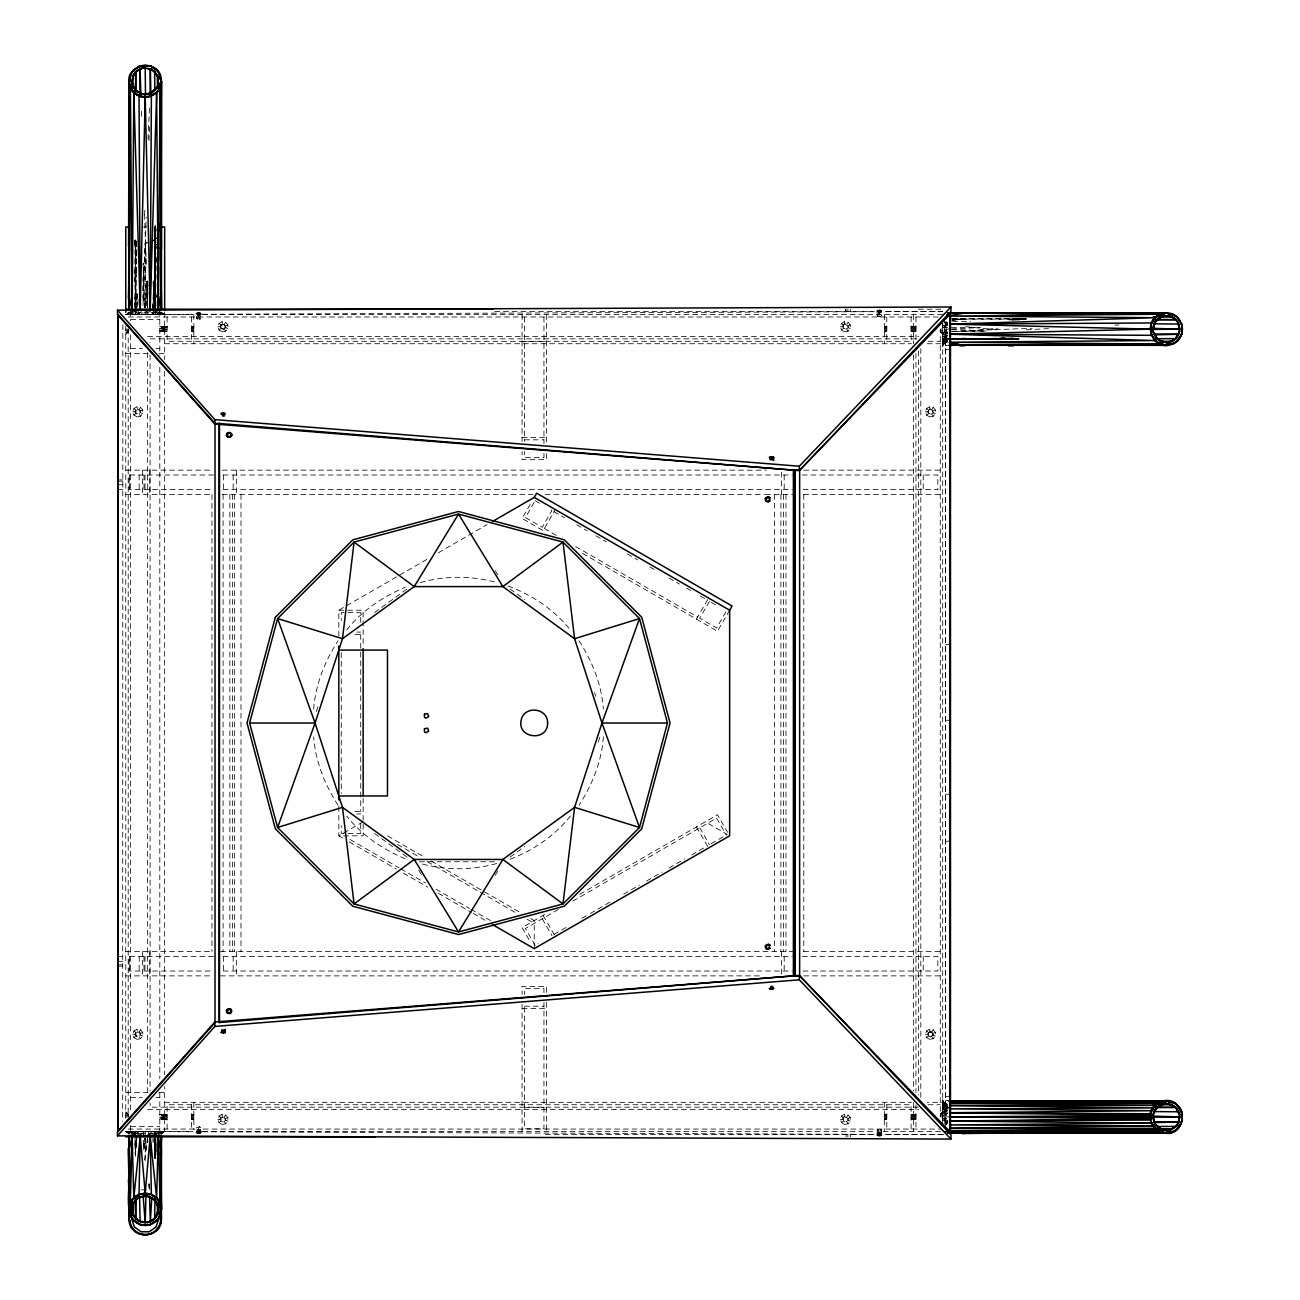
<?xml version="1.0" encoding="UTF-8"?>
<svg xmlns="http://www.w3.org/2000/svg" width="1300" height="1300" viewBox="0 0 1300 1300"><rect width="100%" height="100%" fill="white"/><g stroke="black" fill="none" stroke-linecap="round" stroke-linejoin="round"><path stroke-width="0.75" stroke-dasharray="5 3.75" d="M135.135 241.182L134.94 307.678L134.875 303.631M942.776 1100.222L944.434 1103.082L944.434 1126.141L947.57 1122.875L944.434 1120.243L947.57 1113.141L944.434 1107.665L942.695 1099.28L942.744 1120.763L947.57 1116.895L942.776 1112.881M156 256.88L155.513 307.661L156 253.289M143 299.585L143.39 263.169M946.66 1124.435L947.57 1121.136L944.434 1116.895L947.57 1113.141L944.434 1110.428L947.57 1106.609L942.776 1101.181L942.776 1120.925M147.566 307.678L147.891 283.433M147.875 281.352L147.566 307.661L146.673 281.352M155.22 1158.17L155.464 1138.329L154.31 1150.289M134.891 282.311L135.59 239.98L136.468 252.07M155.643 1157.699L155.935 1139.547M155.968 1137.533L156.065 1131.487M942.776 333.158L942.695 346.759L942.776 325.114L947.57 329.144L942.776 333.158L942.695 321.441L942.695 1125.15M135.249 240.646L135.623 314.551L161.899 314.486L159.039 312.812L131.398 312.812L128.537 314.486L162.679 314.551L149.24 314.486L145.21 309.692L141.196 314.486L127.741 314.551L135.671 314.551L136.516 270.79M154.359 248.901L154.798 227.029L155.139 294.109L153.026 314.551L153.709 280.735M134.972 307.678L136.5 241.264M927.144 343.736L942.695 343.736L947.57 332.914L944.434 332.475L947.57 335.124L942.776 340.291L942.776 344.858L947.57 339.43L944.434 335.611L947.57 332.914L944.434 325.812L947.57 323.164L945.214 319.053M147.388 1142.375L147.469 1138.345M152.799 307.678L153.692 281.466M154.391 261.3L155.561 227.029L156 230.717M154.294 307.71L156.032 256.246M135.541 1156.139L136.143 1138.329M143.032 305.662L146.234 217.116M148.996 140.644L149.5 126.555M146.981 314.551L147.891 290.68M136.289 307.694L136.874 293.751M153.969 1142.326L154.131 1138.345M138.125 299.618L137.784 307.678L137.15 293.556M877.077 1134.299L877.289 1129.733L881.498 1129.749L880.945 1131.049M144.593 214.338L144.787 210.275M148.037 139.263L149.532 106.811M146.559 281.466L145.308 307.678L145.21 243.165L150.248 242.076M137.41 294.661L135.623 314.551L135.964 240.646M155.35 310.668L154.798 227.029L155.139 245.489L157.771 245.489M135.298 1155.814L137.394 1131.487M155.09 1158.722L154.798 1131.487L127.741 1131.487L141.196 1131.569L145.21 1136.346L149.24 1131.569L162.679 1131.487L154.765 1131.487L154.798 1157.65M143.032 280.849L144.056 263.006M144.641 253.078L145.21 243.165L150.589 242.255M154.424 1154.221L155.382 1138.345L155.285 1158.462L155.48 1138.361L154.294 1150.484M881.237 1134.006L881.498 1129.749L879.791 1133.649L880.214 1129.294M149.565 1183.894L149.159 1189.841L148.72 1183.894M154.407 246.025L154.846 239.98L157.609 237.38M144.332 1148.241L145.064 1138.329L144.121 1148.306M313.69 709.183C315.364 684.726 324.838 661.326 338 640.851M603.379 736.856C601.721 761.312 592.247 784.712 579.069 805.204M145.389 307.694L147.761 281.791M878.15 1133.763L878.556 1129.294M135.931 239.947L135.623 314.551L135.184 296.936M153.449 310.863L155.139 296.091L154.798 227.029L155.366 244.091M136.971 1135.176L135.346 1154.839M142.903 290.68L146.136 262.827M144.657 1159.795L147.306 1138.312M947.57 1113.141L944.434 1113.564L947.57 1110.931L944.434 1107.665L947.001 1104.675L942.695 1102.319L944.125 1105.163L947.57 1106.332L947.001 1104.675L944.417 1104.61L942.695 1102.319L944.434 1110.395L942.776 1109.046L942.695 1102.319L945.766 1106.056L947.57 1110.931L942.776 1109.095L942.695 1102.319L927.144 1102.319M135.298 247.471L135.298 294.109M155.139 294.109L155.415 292.516M135.298 1151.93L135.005 1153.523M155.139 1149.947L154.798 1131.487L155.252 1158.658M143.309 1148.225L144.901 1138.329M942.776 340.291L943.345 341.721L945.035 340.681L946.481 341.933L943.443 342.794L947.57 335.124L942.776 336.96L942.695 343.736L947.001 341.364L947.57 339.706L944.434 340.6L942.776 342.973L947.57 335.124L945.766 339.999L942.695 343.736L944.434 335.66L942.776 336.993L942.695 343.736L944.417 341.445L947.001 341.364L947.57 339.706L945.133 340.259L943.459 342.908L944.434 340.6L947.57 339.43L944.434 338.374L944.986 341.981L944.125 340.892L942.695 343.736L947.001 341.364L945.766 339.999L943.459 342.956L947.001 341.364L945.133 340.259M137.02 416.894L133.965 415.123L132.763 411.808L133.965 408.493L137.02 406.721L140.498 407.339L142.773 410.036L142.773 413.579L140.498 416.276L137.02 416.894L137.394 414.814L134.875 411.808L137.394 408.801L140.79 410.767L139.441 414.456L137.394 414.814M222.121 331.793L225.599 331.191L227.874 328.477L227.874 324.951L225.599 322.238L222.121 321.62L219.066 323.391L217.847 326.706L219.066 330.037L222.121 331.793L222.495 329.713L225.891 327.762L224.543 324.074L220.675 324.756L220.675 328.673L222.495 329.713M137.02 1039.318L133.965 1037.562L132.763 1034.231L133.965 1030.916L137.02 1029.145L140.498 1029.763L142.773 1032.476L142.773 1036.003L140.498 1038.716L137.02 1039.318L137.394 1037.237L134.875 1034.231L137.394 1031.225L140.79 1033.191L139.441 1036.88L137.394 1037.237M222.121 1124.419L225.599 1123.801L227.874 1121.104L227.874 1117.561L225.599 1114.864L222.121 1114.246L219.066 1116.017L217.847 1119.332L219.066 1122.648L222.121 1124.419L222.495 1122.339L225.891 1120.372L224.543 1116.7L220.675 1117.366L219.96 1119.332L222.495 1122.339M844.545 331.793L848.023 331.191L850.298 328.477L850.298 324.951L848.023 322.238L844.545 321.62L841.49 323.391L840.288 326.706L841.49 330.037L844.545 331.793L844.919 329.713L848.315 327.762L848.315 325.666L844.919 323.7L843.115 324.756L842.4 326.706L844.919 329.713M929.646 416.894L926.591 415.123L925.373 411.808L926.591 408.493L929.646 406.721L933.124 407.339L935.399 410.036L935.399 413.579L933.124 416.276L929.646 416.894L930.02 414.814L933.416 412.848L932.068 409.175L930.02 408.801L927.485 411.808L930.02 414.814M844.545 1124.419L848.023 1123.801L850.298 1121.104L850.298 1117.561L848.023 1114.864L844.545 1114.246L841.49 1116.017L840.288 1119.332L841.49 1122.648L844.545 1124.419L844.919 1122.339L848.315 1120.372L848.315 1118.293L844.919 1116.326L843.115 1117.366L842.4 1119.332L844.919 1122.339M929.646 1039.318L926.591 1037.562L925.373 1034.231L926.591 1030.916L929.646 1029.145L933.124 1029.763L935.399 1032.476L935.399 1036.003L933.124 1038.716L929.646 1039.318L930.02 1037.237L933.416 1035.288L932.068 1031.599L930.02 1031.225L927.485 1034.231L930.02 1037.237M200.46 314.632L199.452 319.361L196.511 318.906L198.624 317.363L200.72 318.89L199.452 319.361L199.16 316.452M197.096 316.225L196.511 318.906L196.316 314.34M159.039 314.486L156.683 312.812L157.381 309.692L159.039 312.812M131.381 1131.569L133.754 1133.226L133.055 1136.346L131.398 1133.226L128.537 1131.569M135.054 297.489L135.493 310.814M134.062 314.486L135.98 312.812L133.055 309.692L132.194 312.812L129.496 314.486M198.607 316.452L197.795 319.361L197.519 316.371M878.556 316.761L879.791 312.39L880.214 316.745L877.289 316.306L877.825 315.006M316.371 711.587L318.224 705.867M598.227 742.072L600.08 736.369M947.57 1106.332L945.133 1105.796L943.345 1104.318L945.035 1105.374L947.001 1104.675L943.459 1103.082L947.57 1104.106L944.434 1103.082L947.57 1106.609L944.434 1107.665L942.776 1105.764L943.459 1103.082L947.001 1104.675L945.133 1105.796L942.776 1103.066L947.57 1110.931L944.954 1103.993L944.125 1105.163L942.695 1102.319M196.219 1127.831L199.452 1126.694L201.013 1127.847M877.289 1129.733L877.825 1131.049M153.059 281.791L154.213 309.692L158.73 312.812L160.761 312.13L164.661 314.551L160.972 314.486L158.73 312.812L160.16 309.692M130.26 1136.346L131.706 1133.226L129.447 1131.569L125.759 1131.487L129.659 1133.925L131.706 1133.226L136.207 1136.346L137.719 1133.226L136.468 1131.569L127.53 1132.316L125.759 1131.487L193.082 1131.487M197.389 1131.163L199.452 1126.694M158.73 312.812L164.661 314.551L162.89 313.723L153.969 314.486L152.718 312.812L154.213 309.692M136.207 309.692L131.706 312.812L128.879 312.146L128.018 313.901L125.759 314.551L193.082 314.551M131.398 312.812L133.055 309.692M161.899 1131.569L159.039 1133.226L157.381 1136.346L154.456 1133.226L156.357 1131.569M135.98 312.812L137.702 309.692L141.879 312.812M148.541 1133.226L152.734 1136.346L154.456 1133.226M139.441 409.175L140.498 407.339M224.543 324.074L225.599 322.238M139.441 1031.599L140.498 1029.763M530.173 504.416L522.08 518.456L543.124 530.611L555.295 509.551M534.154 502.401L525.395 517.562L542.246 527.28L551.964 510.445L548.6 508.495M224.543 1116.7L225.599 1114.864M846.966 324.074L848.023 322.238M696.426 619.109L708.581 598.049M709.475 601.38L699.741 618.215L716.592 627.949L726.31 611.097M729.641 610.204L717.47 631.264L579.719 551.72M932.068 409.175L933.124 407.339M846.966 1116.7L848.023 1114.864M932.068 1031.599L933.124 1029.763M942.776 345.832L947.57 339.43M495.235 875.306L499.427 868.53M945.474 1124.467L947.57 1121.136L944.434 1120.243M946.66 321.604L947.57 324.919L944.434 329.144L947.57 332.914M127.53 313.723L129.317 312.26L125.759 314.551L129.659 312.13L125.759 314.551L136.468 314.486L143.341 310.473M147.095 1135.566L153.969 1131.569L164.661 1131.487L164.661 1086.491M346.661 629.996C361.806 610.724 382.817 596.733 405.243 587.226M160.16 1136.346L158.73 1133.226C167.83 1127.701 158.08 1138.296 162.419 1132.138L164.661 1131.487L160.761 1133.925L158.73 1133.226L154.213 1136.346L152.718 1133.226M570.424 816.043C554.352 836.144 532.171 851.273 508.04 859.983M137.41 314.486L143.601 310.473M146.835 1135.566L153.026 1131.569M128.83 312.13L127.741 313.901L129.317 312.26M153.839 240.662L156.227 237.981M946.481 341.933L944.288 341.12L943.182 342.339L947.001 341.364M157.381 309.692L154.456 312.812L156.357 314.486M134.062 1131.569L135.98 1133.226L133.055 1136.346L132.194 1133.226L129.496 1131.569M161.102 1133.779L164.661 1131.487L160.761 1133.925L162.419 1132.138L161.606 1133.909L162.419 1132.138L160.972 1131.569L158.73 1133.226M153.286 241.004L156.049 238.387M943.312 342.469L944.417 341.445M151.921 241.719L156.049 238.144M125.759 334.23L128.732 331.695M940.274 1113.905L942.695 1111.825M219.066 330.037L220.675 328.673M133.965 415.123L135.59 413.774M841.49 330.037L843.115 328.673M133.965 1037.562L135.59 1036.197M926.591 415.123L928.2 413.774M219.066 1122.648L220.675 1121.299M926.591 1037.562L928.2 1036.197M841.49 1122.648L843.115 1121.299M125.759 333.613L128.732 331.386M940.274 1114.263L942.695 1112.426M141.879 1133.226L137.702 1136.346L133.754 1133.226M131.706 312.812L129.447 314.486L128.018 313.901L131.706 312.812L130.26 309.692M374.562 612.544L406.981 588.997M510.104 857.057L524.696 846.462M944.434 1123.379L947.57 1121.136M131.381 314.486L133.754 312.812M159.039 1131.569L156.683 1133.226L157.381 1136.346L158.243 1133.226L160.924 1131.569M154.018 240.191L156.634 238.436M338.829 636.122L338.829 610.204L427.814 558.837M438.279 552.793L487.126 524.582M363.139 821.795L338.829 835.835L338.829 803.936M544.7 914.534L522.08 927.599L530.173 941.639M579.621 894.367L717.47 814.775L727.61 832.325M558.285 909.496L525.395 928.492L535.129 945.327L538.492 943.394M572.796 901.127L716.592 818.106L726.31 834.941M554.076 934.391L566.264 927.355M581.945 918.304L588.916 914.274M590.363 913.429L611.553 901.209M623.707 894.189L639.486 885.072M646.506 881.026L662.074 872.04M669.045 868.01L684.71 858.959M691.681 854.945L704.389 847.6M711.149 843.7L727.204 834.438L705.315 821.795M125.759 332.459L128.732 330.801M940.274 1114.945L942.695 1113.58M225.891 325.666L227.874 324.951M140.79 410.767L142.773 410.036M848.315 325.666L850.298 324.951M933.416 410.767L935.399 410.036M140.79 1033.191L142.773 1032.476M225.891 1118.293L227.874 1117.561M933.416 1033.191L935.399 1032.476M848.315 1118.293L850.298 1117.561M880.214 316.745L881.79 315.591L880.945 314.99M420.387 582.546C445.104 575.559 471.981 575.559 496.681 582.546M496.681 863.492C471.981 870.48 445.104 870.48 420.387 863.492M125.759 330.915L128.732 330.021M940.274 1115.855L946.676 1115.124M944.434 325.812L947.57 324.919L946.351 321.474M167.099 1116.017L159.803 1117.35L167.099 1118.569M167.099 329.144L159.803 330.444L167.099 331.386M161.102 312.26L164.661 314.551M129.317 1133.779L125.759 1131.487L128.018 1132.138C132.356 1138.296 122.59 1127.701 131.706 1133.226M167.099 327.486L159.803 328.689L167.099 330.021M964.535 318.988L952.429 320.304M1013.171 318.988L1024.611 318.939L952.429 319.101L962.146 319.28M1018.566 338.894L942.695 338.731L1018.29 338.731M1008.199 339.349L1019.151 338.926M167.099 1117.789L159.803 1118.878L167.099 1119.446M167.099 1114.669L159.803 1115.611L167.099 1116.895M167.099 331.695L159.803 331.581L167.099 330.801M167.099 326.592L159.803 327.161L167.099 328.25M951.925 320.271L961.155 319.231L951.925 319.085M946.676 1109.095L942.695 1109.095L948.236 1108.461M942.695 1109.095L946.595 1108.672M961.675 331.598L997.961 328.201M164.661 1116.895L159.803 1117.35L164.661 1117.789M164.661 328.25L159.803 328.689L164.661 329.144M164.661 330.021L159.803 330.444L164.661 330.801M946.481 1104.106L944.288 1104.919L943.182 1103.7L947.001 1104.675L943.182 1103.7L944.434 1107.665M951.6 339.121L967.72 337.886M167.099 1115.237L159.803 1115.611L164.661 1116.017M1012.083 320.141L1026.204 319.101L1006.038 320.076M944.434 342.16L947.57 341.933L944.434 342.973L944.434 319.914M167.099 1119.138L159.803 1119.495L164.661 1119.446M164.661 1118.569L159.803 1118.878L164.661 1119.138M1026.301 329.826L1048.515 328.608M167.099 326.901L159.803 327.161L164.661 327.486M951.6 328.949L979.826 327.6M159.803 331.581L164.661 331.386M951.6 331.321L1032.233 328.266M1114.88 325.13L1118.91 324.984M1018.989 339.137L1011.774 339.056M946.449 1107.178L942.695 1107.324L946.676 1107.324M1013.171 339.3L1018.859 339.105M946.498 1107.194L942.695 1107.324L948.236 1107.21M1004.234 338.016L951.616 339.316L967.801 339.625M1012.602 339.186L1018.485 339.024M1006.021 338.016L951.6 339.332L969.751 339.641M164.661 1115.237L159.803 1114.474L167.099 1114.36M1012.472 337.984L951.616 339.332L1018.127 339.479L979.826 339.625M153.969 314.486L136.468 314.486M136.468 1131.569L153.969 1131.569M1008.199 318.939L1026.334 319.004L1012.602 319.101M1024.693 319.02L1011.774 319.231L1019.151 320.06M986.066 331.029L951.616 331.419L985.936 331.094M125.596 314.551L192.53 314.291M202.67 314.259L873.892 311.691M942.841 311.431L884.033 311.659L942.695 311.642M1018.209 339.202L951.6 339.414L1018.014 339.154M143.439 227.029L146.884 227.029M157.869 244.644L155.252 244.644L154.798 227.029M155.09 246.48L157.739 246.48M157.771 247.471L155.139 247.471L155.415 249.064M155.252 248.3L157.869 248.3M155.09 295.1L157.739 295.1M155.139 296.091L155.415 314.551L155.139 296.091L157.771 296.091M157.869 296.936L155.252 296.936L155.415 314.551L155.366 297.489M918.369 309.205L942.695 309.205M494.699 311.642L874.413 311.642M202.605 314.551L942.695 314.551M128.196 316.989L940.274 316.989M952.071 318.939L960.326 319.101M963.983 319.101L1008.946 319.101M130.634 319.41L159.803 319.41M952.64 321.327L970.548 321.327M191.409 326.592L193.846 326.592M217.847 326.706L219.96 326.706M840.288 326.706L842.4 326.706M884.341 326.592L886.779 326.592M911.089 326.592L915.947 326.592M191.409 326.901L193.846 326.901M884.341 326.901L886.779 326.901M911.089 326.901L915.947 326.901M191.409 327.486L193.846 327.486M884.341 327.486L886.779 327.486M911.089 327.486L915.947 327.486M942.695 327.373L980.492 327.373M191.409 328.25L193.846 328.25M884.341 328.25L886.779 328.25M911.089 328.25L915.947 328.25M125.759 329.144L128.732 329.144M191.409 329.144L193.846 329.144M884.341 329.144L886.779 329.144M911.089 329.144L915.947 329.144M950.479 329.144L940.274 329.144L940.274 1116.895L950.479 1116.895M191.409 330.021L193.846 330.021M884.341 330.021L886.779 330.021M911.089 330.021L915.947 330.021M191.409 330.801L193.846 330.801M884.341 330.801L886.779 330.801M911.089 330.801L915.947 330.801M191.409 331.386L193.846 331.386M884.341 331.386L886.779 331.386M911.089 331.386L915.947 331.386M191.409 331.695L193.846 331.695M884.341 331.695L886.779 331.695M911.089 331.695L915.947 331.695M942.695 334.002L945.62 334.002M942.695 334.246L946.676 334.246M147.648 336.44L918.791 336.44M945.62 338.26L950.479 338.26M916.37 338.861L150.085 338.861L150.085 342.924M950.284 338.975L942.695 338.731L1008.394 339.3M928.119 341.299L940.274 341.299M522.08 341.364L546.39 341.364M164.661 343.736L911.495 343.736M945.62 345.572L950.479 345.572M130.634 348.595L142.301 348.595M155.919 348.595L159.803 348.595M945.62 349.619L950.479 349.619M125.759 353.454L148.135 353.454M158.827 353.454L164.661 353.454M132.763 411.808L134.875 411.808M925.373 411.808L927.485 411.808M522.08 437.613L546.39 437.613M524.501 439.823L543.952 439.823M125.759 470.161L212.404 470.161M222.251 470.161L766.35 470.161M803.692 470.161L942.695 470.161M213.525 475.02L129.106 475.02L129.106 489.613L213.525 489.613M223.145 475.02L792.253 475.02M802.23 475.02L937.836 475.02L937.836 489.613L802.23 489.613M117.991 479.895L122.85 479.895M117.991 481.195L122.85 481.195M117.991 484.754L122.85 484.754M117.991 489.613L122.85 489.613M223.145 489.613L792.253 489.613M125.759 494.471L212.322 494.471M222.17 494.471L532.984 494.471M545.155 494.471L764.319 494.471M765.342 494.471L795.47 494.471M803.628 494.471L942.695 494.471M338.829 610.204L363.139 610.204L363.139 646.587M356.817 632.092L360.717 632.092M354.884 634.514L363.139 634.514M945.62 644.605L950.479 644.605M945.62 720.265L950.479 720.265M945.62 794.186L950.479 794.186M354.884 811.525L363.139 811.525M356.817 813.962L360.717 813.962M945.62 841.181L950.479 841.181M419.461 861.77L497.608 861.77M125.759 951.568L212.322 951.568M220.464 951.568L795.47 951.568M803.628 951.568L942.695 951.568M117.991 956.426L122.85 956.426M213.525 956.426L129.106 956.426L129.106 971.019L213.525 971.019M223.145 956.426L792.253 956.426M802.23 956.426L937.836 956.426L937.836 971.019L802.23 971.019M117.991 961.301L122.85 961.301M117.991 964.86L122.85 964.86M117.991 966.16L122.85 966.16M223.145 971.019L792.253 971.019M125.759 975.877L212.404 975.877M220.464 975.877L762.288 975.877M803.692 975.877L942.695 975.877M524.501 1006.216L543.952 1006.216M522.08 1008.426L546.39 1008.426M132.763 1034.231L134.875 1034.231M925.373 1034.231L927.485 1034.231M125.759 1092.585L148.135 1092.585M158.827 1092.585L164.661 1092.585M945.62 1096.42L950.479 1096.42M130.634 1097.46L142.301 1097.46M155.919 1097.46L159.803 1097.46M945.62 1100.483L950.479 1100.483M164.661 1102.319L911.495 1102.319M928.119 1104.74L940.274 1104.74M946.498 1106.706L942.695 1106.706L946.449 1106.706M918.385 1107.178L150.085 1107.178L150.085 1103.131M524.501 1107.356L543.952 1107.356M945.62 1107.795L950.479 1107.795M147.648 1109.615L918.791 1109.615M942.695 1111.809L946.676 1111.809M942.695 1112.036L945.62 1112.036M191.409 1114.36L193.846 1114.36M884.341 1114.36L886.779 1114.36M911.089 1114.36L915.947 1114.36M191.409 1114.669L193.846 1114.669M884.341 1114.669L886.779 1114.669M911.089 1114.669L915.947 1114.669M191.409 1115.237L193.846 1115.237M884.341 1115.237L886.779 1115.237M911.089 1115.237L915.947 1115.237M191.409 1116.017L193.846 1116.017M884.341 1116.017L886.779 1116.017M911.089 1116.017L915.947 1116.017M125.759 1116.895L128.732 1116.895M191.409 1116.895L193.846 1116.895M884.341 1116.895L886.779 1116.895M911.089 1116.895L915.947 1116.895M191.409 1117.789L193.846 1117.789M884.341 1117.789L886.779 1117.789M911.089 1117.789L915.947 1117.789M191.409 1118.569L193.846 1118.569M884.341 1118.569L886.779 1118.569M911.089 1118.569L915.947 1118.569M942.695 1118.682L946.676 1118.682M191.409 1119.138L193.846 1119.138M884.341 1119.138L886.779 1119.138M911.089 1119.138L915.947 1119.138M191.409 1119.446L193.846 1119.446M217.847 1119.332L219.96 1119.332M840.288 1119.332L842.4 1119.332M884.341 1119.446L886.779 1119.446M911.089 1119.446L915.947 1119.446M130.634 1126.629L159.803 1126.629M128.196 1129.066L195.471 1129.066M203.32 1129.066L940.274 1129.066M202.605 1131.487L876.216 1131.487M883.09 1131.487L942.695 1131.487M131.398 1133.226L159.039 1133.226M545.383 1134.413L874.413 1134.413M942.695 1134.413L883.919 1134.413L944.873 1134.624M155.09 1150.939L157.739 1150.939M141.261 1189.841L150.312 1189.841M951.6 318.581L1026.204 318.793L1018.046 318.516M952.185 318.971L959.758 318.988M125.596 1131.487L192.53 1131.747M202.67 1131.78L873.892 1134.347M164.661 326.592L159.803 326.56L164.661 326.901M942.695 1106.706L948.236 1106.788M961.155 339.056L942.695 338.731L950.528 338.926M952.494 338.975L960.326 339.186M952.185 339.04L959.758 339.3M159.803 1114.474L164.661 1114.669M951.6 329.339L985.871 330.98M1002.008 338L1018.127 338.845M1012.083 338.049L1018.127 338.52M965.705 326.706L997.961 329.908M1010.783 319.28L1018.566 320.092M944.434 322.627L947.57 323.164M940.274 330.184L942.695 330.915M125.759 1115.14L128.732 1116.017M508.04 586.056C532.171 594.783 554.352 609.911 570.424 629.996M848.315 327.762L850.298 328.477M933.416 412.848L935.399 413.579M225.891 327.762L227.874 328.477M140.79 412.848L142.773 413.579M933.416 1035.288L935.399 1036.003M848.315 1120.372L850.298 1121.104M140.79 1035.288L142.773 1036.003M225.891 1120.372L227.874 1121.104M944.434 1105.439L947.57 1106.609M147.095 310.473L152.718 312.812M137.719 1133.226L143.341 1135.566M405.243 858.812C382.817 849.306 361.806 835.315 346.661 816.043M940.274 331.11L942.695 332.459M125.759 1113.58L128.732 1115.237M535.129 500.711L541.856 504.611M554.076 511.648L564.525 517.692M576.712 524.729L587.161 530.758M595.871 535.795L606.336 541.824M627.234 553.898L637.683 559.926M649.886 566.962L656.841 570.992M669.045 578.029L679.494 584.058M686.465 588.087L693.42 592.117M700.391 596.131L707.363 600.161M711.149 602.339L716.202 605.264M544.342 528.499L558.285 536.543M575.705 546.601L697.629 616.996M387.579 835.916L422.5 856.066M431.226 861.104L522.015 913.526M530.741 918.564L534.235 920.579L534.235 948.659M397.524 844.447L418.551 856.602M427.31 861.656L516.701 913.266M527.215 919.344L534.235 923.39M350.041 839.491L399.149 867.864M400.904 868.871L425.474 883.057M435.988 889.135L469.316 908.375M471.071 909.383L490.376 920.53M342.322 837.85L338.829 835.835L363.139 835.835L363.139 797.452M349.294 841.88L396.402 869.083M403.39 873.112L427.814 887.201M438.279 893.246L471.429 912.389M473.168 913.396L487.126 921.456M158.243 312.812L160.924 314.486M510.104 588.997L524.696 599.592M374.562 833.495L406.981 857.057M940.274 331.793L942.695 333.613M125.759 1112.426L128.732 1114.669M156.683 312.812L152.734 309.692L151.694 312.812L153.026 314.486M841.49 323.391L843.115 324.756M926.591 408.493L928.2 409.841M219.066 323.391L220.675 324.756M926.591 1030.916L928.2 1032.281M133.965 408.493L135.59 409.841M841.49 1116.017L843.115 1117.366M133.965 1030.916L135.59 1032.281M219.066 1116.017L220.675 1117.366M940.274 332.15L942.695 334.23M125.759 1111.825L128.732 1114.36M943.312 1103.57L944.417 1104.61M945.133 1105.796L944.434 1103.83M137.41 1131.569L138.743 1133.226L137.702 1136.346L135.98 1133.226M945.474 321.571L947.57 324.919M495.235 570.733L499.427 577.509M418.698 870.22L422.89 876.996M932.068 414.456L933.124 416.276M846.966 329.355L848.023 331.191M932.068 1036.88L933.124 1038.716M699.741 827.824L709.475 844.675M696.426 826.946L708.581 847.99M579.069 640.851C592.247 661.326 601.721 684.726 603.379 709.183M846.966 1121.981L848.023 1123.801M224.543 329.355L225.599 331.191M543.124 915.444L555.295 936.504M542.246 918.759L551.964 935.61M139.441 414.456L140.498 416.276M338 805.204C324.838 784.712 315.364 761.312 313.69 736.856M224.543 1121.981L225.599 1123.801M139.441 1036.88L140.498 1038.716M137.702 309.692L138.743 312.812M151.694 1133.226L152.734 1136.346M594.506 692.543L595.758 696.345M135.216 239.947L135.298 245.489L135.005 240.143M155.139 1151.93L155.415 1153.523M135.054 1148.55L135.005 1131.487L135.346 1150.939M929.646 406.721L930.02 408.801M844.545 321.62L844.919 323.7M929.646 1029.145L930.02 1031.225M844.545 1114.246L844.919 1116.326M222.121 321.62L222.495 323.7M137.02 406.721L137.394 408.801M222.121 1114.246L222.495 1116.326M137.02 1029.145L137.394 1031.225M134.745 244.384L136.646 256.246M143 295.831L144.901 307.71M156 230.912L155.561 227.029L156 247.195M143.032 285.773L145.031 307.694L143 263.315M146.299 1148.306L145.389 1138.345L146.234 1150.224M156.016 1144.309L155.626 1138.345L155.984 1154.368M881.498 1129.749L881.806 1134.672M145.21 243.165L146.25 261.024M147.404 280.849L147.859 288.779M152.831 1138.329L153.043 1142.294M147.859 1142.326L147.648 1138.345L147.745 1142.31M877.077 311.74L877.289 316.306M144.657 256.864L146.819 310.57M136.289 1138.345L136.451 1142.326M135.346 241.134L136.516 275.421M134.875 270.108L136.143 307.71M155.968 1150.484L155.561 1138.378L156 1152.304M154.294 1138.329L154.96 1158.121M155.366 1148.55L154.798 1131.487L154.944 1137.37M149.11 1183.991L149.37 1191.921M152.718 304.606L153.026 314.551M141.391 111.264L141.651 119.356M144.593 214.533L146.234 267.166M155.009 1139.32L155.252 1149.119M154.391 263.234L155.447 307.678L155.22 224.965M154.375 257.043L155.447 307.661L155.188 226.525M135.298 296.091L135.623 314.551M154.846 239.98L156 310.521M147.241 281.271L147.518 307.661L147.274 281.466M135.135 240.727L135.184 244.644M135.005 1131.487L135.184 1149.119M135.054 240.289L135.054 244.091M945.62 322.66L945.62 1123.379M945.36 322.66L945.36 1123.379M923.244 475.02L923.244 489.613M923.244 956.426L923.244 971.019M920.822 348.611L920.822 1097.428M918.385 350.984L918.385 1095.055M915.947 316.989L915.947 339.316M915.947 353.486L915.947 1092.569M915.947 1104.691L915.947 1129.066M913.526 314.551L913.526 343.736M913.526 355.095L913.526 1090.944M913.526 1102.319L913.526 1131.487M911.089 316.989L911.089 341.299L167.099 341.299L167.099 316.989M911.089 1129.066L911.089 1104.74L167.099 1104.74L167.099 1129.066M886.779 316.989L886.779 341.299M886.779 1104.74L886.779 1129.066M884.341 314.551L884.341 343.736M884.341 1102.319L884.341 1131.487M850.314 309.205L850.314 311.642M850.314 1134.413L850.314 1136.834M847.876 309.205L847.876 311.642M847.876 1134.413L847.876 1136.834M846.105 309.205L846.105 311.642M846.105 1134.413L846.105 1136.834M845.439 309.205L845.439 311.642M803.79 494.471L803.79 951.568M785.964 494.471L785.964 951.568M784.192 475.02L784.192 489.613M784.192 956.426L784.192 971.019M783.494 494.471L783.494 951.568M781.544 472.192L781.544 494.471M781.544 951.568L781.544 975.877M780.894 494.471L780.894 951.568M774.459 494.471L774.459 951.568M546.39 314.551L546.39 443.625M546.39 453.651L546.39 459.664L522.08 459.664L522.08 451.636M546.39 992.404L546.39 986.375L522.08 986.375L522.08 994.403M546.39 1002.414L546.39 1131.487M543.952 317.233L543.952 443.739M543.952 453.44L543.952 457.454L524.501 457.454L524.501 451.425M543.952 992.615L543.952 988.585L524.501 988.585L524.501 994.63M543.952 1002.3L543.952 1128.806L524.501 1128.806L524.501 1004.689M524.501 317.233L524.501 441.35M522.08 314.551L522.08 441.626M522.08 1004.413L522.08 1131.487M360.717 622.359L360.717 612.641L341.266 612.641L341.266 620.425M360.717 634.514L360.717 811.525M360.717 823.68L360.717 833.414L341.266 833.414L341.266 825.63M341.266 652.616L341.266 793.423M240.988 494.471L240.988 951.568M236.34 470.161L236.34 494.471M236.34 951.568L236.34 975.877M234.634 494.471L234.634 951.568M233.171 475.02L233.171 489.613M233.171 956.426L233.171 971.019M232.489 494.471L232.489 951.568M229.856 494.471L229.856 951.568M223.632 475.02L223.632 489.613M223.632 956.426L223.632 971.019M223.096 494.471L223.096 951.568M211.965 494.471L211.965 951.568M193.846 314.551L193.846 343.736M193.846 1102.319L193.846 1129.554M191.409 316.989L191.409 341.299M191.409 1104.74L191.409 1129.066M164.661 312.195L164.661 359.548M164.661 371.312L164.661 1074.726M159.803 311.106L159.803 355.095M159.803 367.266L159.803 1078.789M159.803 1092.91L159.803 1131.487M155.366 248.869L155.366 292.711M155.366 1153.328L155.415 1159.535M150.085 355.079L150.085 1090.96M149.809 470.161L149.809 494.471M149.809 951.568L149.809 975.877M147.648 352.641L147.648 1093.398M145.21 309.692L145.21 314.551M145.21 1131.487L145.21 1136.346M145.21 1138.378L145.21 1162.557M144.999 475.02L144.999 489.613M144.999 956.426L144.999 971.019M143.991 475.02L143.991 489.613M143.991 956.426L143.991 971.019M143.439 1131.487L143.439 1149.606M142.513 470.161L142.513 494.471M142.513 951.568L142.513 975.877M139.165 475.02L139.165 489.613M139.165 956.426L139.165 971.019M130.634 311.106L130.634 320.629M130.634 334.831L130.634 1111.224M130.634 1125.394L130.634 1131.487M129.561 475.02L129.561 489.613M129.561 956.426L129.561 971.019M128.196 329.079L128.196 1116.96M125.759 325.829L125.759 1120.226M122.85 324.691L122.639 1121.347M135.931 410.15L135.931 413.465L139.214 414.05L140.351 412.701L139.214 409.565L135.931 410.15M221.033 325.049L221.033 328.38L224.315 328.949L225.453 327.6L224.315 324.464L221.033 325.049M225.599 326.706L223.47 329.257L221.731 328.949L220.594 325.829L223.47 324.171L225.599 326.706M135.931 1032.574L135.931 1035.905L139.214 1036.474L140.351 1035.125L139.214 1031.989L135.931 1032.574M221.033 1117.675L221.033 1120.99L222.576 1121.884L225.453 1120.226L224.315 1117.09L221.033 1117.675M843.456 325.049L843.456 328.38L846.739 328.949L847.876 325.829L845 324.171L843.456 325.049M928.557 410.15L928.557 413.465L931.84 414.05L932.977 412.701L931.84 409.565L928.557 410.15M843.456 1117.675L843.456 1120.99L845 1121.884L847.876 1120.226L846.739 1117.09L843.456 1117.675M928.557 1032.574L928.557 1035.905L930.101 1036.783L932.977 1035.125L931.84 1031.989L928.557 1032.574M933.124 1034.231L930.995 1036.783L929.256 1036.474L928.119 1033.354L930.995 1031.696L933.124 1034.231M128.879 1133.909L127.53 1132.316L128.879 1133.909"/><path stroke-width="1.5" d="M129.285 249.909L129.074 243.847L129.269 298.642L129.35 234.374M130.26 81.022L130.293 74.961L133.803 69.729L140.221 65.796L150.199 65.796L158.275 71.663L161.362 81.136L160.127 87.328L161.362 309.692L129.074 309.692L130.293 87.328C120.331 63.879 161.736 56.29 161.362 81.136L161.362 309.952L160.16 309.692M150.199 1224.649L158.275 1218.783L161.362 1209.293L161.362 1136.346L160.127 1203.118C155.317 1190.264 135.168 1190.053 130.293 1203.118L129.074 1136.346L161.362 1136.346L160.127 1203.118C164.531 1213.339 156.309 1225.64 145.21 1225.445C123.874 1224.454 128.684 1196.504 129.106 1182.496L129.074 1136.346L130.293 1203.118L129.074 1209.293L132.161 1218.783L140.221 1224.649L150.199 1224.649L156.634 1220.716L160.127 1215.467L160.241 1211.551M129.252 297.863L129.074 81.136L132.161 71.663L140.221 65.796M140.221 1136.346L139.035 1194.375L145.21 1193.156L150.199 1136.346L151.385 1194.375L145.21 1193.156L140.221 1136.346L133.803 1197.885L132.161 1136.346L128.57 1151.832L129.074 1209.293L128.57 1148.388L129.074 1209.293L132.161 1199.803L140.221 1193.936L150.199 1193.936L156.634 1197.885L160.127 1203.118L158.275 1136.346L161.151 1150.939L160.55 1189.256M132.811 86.076L132.811 76.001L135.72 71.646L138.629 69.712M158.275 309.692L160.127 87.328L156.634 92.56L158.275 309.692L161.362 292.516L161.362 309.692L161.362 81.136C161.899 98.524 136.126 103.041 130.293 87.328L129.074 309.692L128.57 296.774L129.074 292.516L128.57 295.1L132.161 309.692L133.803 92.56L130.293 87.328M160.176 83.038L161.362 249.064L161.362 81.136L160.518 260.309M161.151 246.48L161.362 81.136M160.355 1207.619L161.362 1136.346M161.249 248.3L160.648 249.031L160.648 247.357L160.648 295.1M150.199 1193.936L158.275 1199.803L161.362 1209.293L160.355 1146.064M161.151 1150.939L160.648 1182.659L160.648 1177.572L161.265 1178.222M161.151 1180.043L161.362 1209.293L160.648 1151.832L161.184 1179.019M117.471 1135.859L117.487 1131.455L214.874 1022.011L799.354 975.406L950.95 1134.64L950.934 1139.06L117.471 1135.859L214.841 1026.415L214.874 1022.011M129.09 292.549L129.074 309.692L129.074 243.896L128.57 295.1M129.35 1142.278L129.074 1219.026C128.326 1239.745 162.11 1239.745 161.362 1219.026L161.362 1136.102L160.16 1136.346L161.362 1136.102M161.362 309.952L160.713 222.479L160.713 231.579L160.501 223.795M950.934 1139.06L799.337 979.81L799.354 975.406M129.252 249.226L129.074 81.136L132.161 90.626L140.221 96.493L150.199 96.493L156.634 92.56L150.199 309.692L145.21 97.289L139.035 96.054L140.221 309.692L145.21 97.289L151.385 96.054L150.199 309.692M130.211 89.082L130.244 85.053M129.074 1209.293L128.57 1179.23M139.912 95.062L140.075 68.737L145.21 67.73L145.47 93.941M160.014 89.131L160.062 83.054M160.127 74.961L160.095 79.007L160.127 74.961L156.634 69.729L150.199 65.796M129.252 296.091L129.074 309.692L129.269 295.1M129.074 309.692L128.57 295.994M157.511 88.091L157.609 76.001L154.7 71.646L150.345 68.737L150.036 95.062M154.895 1198.681L154.7 1218.783L150.345 1221.691L147.55 1222.52L138.499 1220.911L132.811 1214.428L132.064 1210.82M131.836 1205.246L131.885 1201.184M160.55 1178.564L161.054 1136.216L161.362 1219.026L158.795 1227.753L151.921 1233.7L142.919 1235L134.648 1231.214L129.724 1223.576L129.724 1219.936M135.493 89.814L135.72 71.646L133.526 74.847M156.91 1215.597C152.035 1225.559 136.175 1224.372 132.6 1213.891L132.6 1204.71C138.044 1188.054 164.954 1198.178 157.609 1214.428L157.771 1202.419M160.192 1211.438L160.127 1215.467L160.03 1211.421M160.257 1207.408L160.355 1201.362M140.221 1224.649L133.803 1220.716L130.293 1215.467L130.634 1201.265M140.221 1193.936L132.161 1199.803L130.293 1203.118L132.161 1136.346M134.761 1201.249L132.811 1204.158L132.6 1213.891L138.499 1220.911L145.21 1222.715L145.974 1194.602M158.275 1136.346L156.634 1197.885L150.199 1136.346M129.139 293.036L129.188 243.636L129.236 293.849L128.57 292.549M145.08 98.621L145.21 94.559L145.259 98.621M136.403 1198.681L135.72 1218.783L135.037 1200.696M140.075 1196.894L135.72 1199.803L135.899 1195.837M160.518 1195.122L161.184 1151.93M1182.447 1118.487C1174.241 1154.043 1130.464 1116.895 1160.201 1101.994C1183.39 1091.903 1191.726 1133.503 1166.392 1133.047L959.384 1132.852M964.697 1101.474L949.569 1100.759L1169.529 1101.068L1175.362 1103.472M151.791 1197.885L150.345 1221.691L149.5 1195.886M773.175 459.907L773.37 457.048L769.226 457.372L771.924 458.738L773.939 457.714L773.37 457.048L773.727 460.314M770.071 459.843L770.283 456.836L771.111 459.68M198.754 315.9L199.014 312.975L200.46 313.316L201.029 313.983L199.014 314.99L196.316 313.641L199.014 312.975M223.291 415.919L223.551 412.977L224.998 413.335L224.998 414.651L223.551 415.009L220.854 413.66L223.551 412.977L224.331 416.065M771.664 459.631L771.924 456.706L772.704 459.794M879.515 313.3L879.791 310.359L881.237 310.716L881.237 312.033L879.791 312.39L877.077 311.041L879.791 310.359M225.371 1029.454L224.998 1032.72L220.854 1032.395L223.551 1031.03L224.998 1031.388L224.998 1032.72L224.803 1029.86M129.188 296.757L129.123 297.375M161.33 292.711L160.648 293.442L160.648 292.549M949.569 1100.759L1166.392 1100.759L1175.882 1103.846L1181.733 1111.906L1181.733 1121.884L1175.882 1129.96C1160.299 1141.953 1141.156 1118.309 1154.969 1105.487C1163.874 1095.9 1181.651 1102.27 1182.447 1115.319M1181.976 1121.087L1181.976 1112.719M161.265 1178.255L160.648 1179.23M128.57 1178.45C129.236 1174.29 128.294 1186.51 129.252 1181.115L128.57 1180.124M160.648 1149.281L161.362 1148.355L161.362 1153.523L160.648 1152.612M130.293 1203.118L128.57 1181.001M161.362 1177.524L160.648 1178.45M129.074 1182.707L128.57 1181.781M947.57 312.991L1160.201 314.226C1140.994 321.36 1153.36 352.804 1172.568 344.061C1188.476 338.293 1183.439 312.227 1166.392 312.991L947.57 312.991L1160.201 314.226L1166.392 312.991L1175.882 316.079L1181.733 324.155L1181.733 334.132L1177.8 340.551L1172.568 344.061L1166.49 344.094L1172.568 344.061M1174.241 318.614L1170.975 316.534L1161.794 316.534L1154.757 322.433L1153.165 331.467L1153.994 334.279C1147.965 321.311 1166.376 309.368 1175.882 319.654L1155.668 319.898M1156.253 1130.318L1170.975 1129.521L1175.882 1126.401L1178.011 1123.606L1179.604 1114.571L1175.882 1107.405L1171.528 1104.496L1159.389 1104.447L1171.528 1104.496L1175.882 1107.405L1155.668 1107.665M1150.793 1121.087L1150.321 1118.487L949.585 1116.911L1150.321 1115.319L1150.793 1112.719M131.82 89.229L132.811 76.001M160.436 231.66L161.362 227.029L160.339 223.535M130.293 1212.835L130.244 1208.805L129.074 1219.026L131.641 1227.753L138.515 1233.7L147.518 1235L155.789 1231.214L160.713 1223.576L160.127 1212.835L161.362 1219.026L160.339 1215.533M1170.975 316.534C1182.301 320.515 1182.253 337.317 1171.528 341.543L1161.436 341.591M1181.294 335.319L1182.529 329.144L1181.294 322.969M1158.349 1127.36L1161.794 1129.521L1170.975 1129.521C1180.432 1125.784 1182.642 1113.206 1175.005 1106.625L1166.392 1103.489L1158.316 1103.489M1169.529 1101.068L949.39 1101.263L1169.529 1101.068L949.585 1101.311L961.659 1100.954M160.355 299.975L160.648 295.994L161.362 297.684M959.611 1101.474L960.326 1100.856L949.39 1100.775L964.389 1101.474M964.99 1132.95L947.57 1132.495L947.57 1130.886L1157.422 1130.334L1163.24 1132.739L947.57 1133.047L1169.529 1132.739L1175.362 1130.334M962.146 1132.836L1019.639 1132.95M224.331 1029.974L223.551 1033.061L223.291 1030.136M199.794 1129.993L199.014 1133.08L196.316 1132.398L199.014 1131.049L201.029 1132.072L200.46 1132.722L199.014 1133.08L198.754 1130.155M772.704 986.261L771.924 989.333L769.226 988.666L771.924 987.318L773.939 988.325L773.37 988.991L771.924 989.333L771.664 986.408M880.571 1132.592L879.791 1135.68L877.077 1135.014L879.791 1133.649L881.237 1134.006L881.237 1135.339L879.791 1135.68L879.515 1132.755M160.501 230.262L161.362 227.029L164.661 227.029L164.661 310.57M249.6 723.028L277.599 618.556L354.071 542.084L458.543 514.085L562.997 542.084L639.486 618.556L667.469 723.028L639.486 827.483L562.997 903.955L458.543 931.954L354.071 903.955L277.599 827.483L249.6 723.028L315.088 723.028L342.485 807.349L354.071 903.955L414.213 859.446L502.872 859.446L574.584 807.349L601.981 723.028L639.486 618.556L574.584 638.706L502.872 586.592L458.543 514.085L414.213 586.592L342.485 638.706L315.088 723.028L277.599 827.483L342.485 807.349L414.213 859.446L458.543 931.954L502.872 859.446L562.997 903.955L574.584 807.349L639.486 827.483L601.981 723.028L574.584 638.706L562.997 542.084L502.872 586.592L414.213 586.592L354.071 542.084L342.485 638.706L277.599 618.556L315.088 723.028M1154.757 322.433L1153.165 331.467L1157.764 339.43L1161.241 341.543L1166.392 342.566L1169.805 341.884M1178.011 1123.606L1179.799 1116.895L1151.54 1116.082M222.739 1030.087L221.926 1032.931L221.699 1029.925M198.201 1130.106L197.389 1132.95L197.161 1129.944M770.283 989.202L771.111 986.375M878.979 1132.706L878.15 1135.55L877.939 1132.544M1151.54 329.42L1179.799 329.144L1178.011 322.433L1179.604 331.467L1175.005 339.43L1166.392 342.566L1157.764 339.43L1154.953 335.725M160.339 230.523L161.362 227.029M130.601 1213.778L129.074 1219.026L129.074 1136.102M1182.22 1120.047L1179.815 1125.865M158.632 1219.026L156.065 1226.908L149.37 1231.783L141.066 1231.783L134.355 1226.908L131.787 1219.026M231.043 434.899L229.076 437.288L231.351 436.459L231.904 434.899L231.351 433.339L229.076 432.51L231.904 434.899M229.938 1008.751L226.411 1010.311L227.467 1013.252L229.938 1013.545L231.351 1012.716L231.351 1009.58L229.076 1008.751L231.043 1011.156L229.076 1013.545M768.82 496.925L765.294 498.485L766.334 501.426L768.82 501.719L767.959 501.719L769.925 499.314L767.959 496.925L770.234 497.754L769.372 497.754M768.82 944.336L765.294 945.896L766.334 948.837L769.372 948.285L769.372 945.165L767.959 944.336L770.234 945.165L769.372 945.165M132.47 84.565L131.787 81.136L134.94 72.524L138.791 69.68M156.65 1215.89L154.7 1218.783L158.632 1209.293L155.496 1200.664L150.345 1196.894L145.21 1195.87L138.499 1197.674C133.006 1202.516 130.293 1206.839 132.811 1214.428L132.779 1202.419M963.495 1132.901L964.779 1133.047L962.146 1133.551L1008.508 1132.999M1151.166 1111.533L1152.678 1108.689M1152.954 1107.941L1150.549 1113.759L949.585 1112.735L1151.475 1110.72L949.585 1108.851L1152.954 1107.941L949.569 1105.504M160.127 87.328L158.275 90.626L150.199 96.493M492.359 521.56L534.235 497.396L536.656 493.188L732.062 605.995L729.641 610.204L729.641 835.835L534.235 948.659L492.359 924.479M1175.005 339.43L1179.604 331.467M1161.794 1129.521L1154.757 1123.606L1153.165 1114.571L1156.903 1107.405L1161.241 1104.496L1157.764 1106.625C1145.999 1116.164 1158.138 1135.209 1171.528 1129.31L1155.375 1129.148M949.504 342.615L961.188 345.101L949.585 345.28L1160.201 344.061L1154.969 340.551L1151.036 334.132L1151.036 324.155L1154.969 317.72L1160.201 314.226L949.585 316.062L1154.969 317.72L949.569 324.09L1150.24 329.144L1151.475 335.319L949.585 334.149L1150.24 329.144L1151.475 322.969L949.585 324.139M128.57 1150.939L129.074 1136.346M161.249 244.644L160.648 244.806M1153.994 324.009L1156.903 319.654L1161.794 316.534M1170.975 1129.521L1175.882 1126.401L1178.791 1122.046L1154.449 1121.737M128.57 246.48L129.074 81.136L129.366 309.839M129.22 245.131L129.074 81.136M1151.036 324.155L1156.903 316.079L1166.392 312.991L1008.394 313.024M1181.733 334.132L1175.882 342.209L1166.392 345.28L949.569 345.28L971.88 345.15M1169.805 1104.155L1166.392 1103.489L1157.764 1106.625L1153.994 1111.76L1152.97 1116.895L1154.757 1123.606M160.648 1182.659L160.648 1181.001M229.938 437.288L226.411 435.727L227.467 432.786L229.938 432.51M227.467 436.995L228.329 436.995L227.273 435.727L228.329 432.786L227.467 432.786M227.467 1013.252L228.329 1013.252L227.273 1011.985L228.329 1009.044L227.467 1009.044M766.334 501.426L767.195 501.426L766.155 500.142L767.195 497.218L766.334 497.218M769.372 948.285L770.234 948.285L767.195 948.837L766.155 947.554L767.195 944.629L766.334 944.629M146.933 94.218L151.921 92.771L157.82 85.735L157.609 76.001L157.674 88.091M1153.425 1107.275L1156.041 1104.513M799.354 470.632L799.337 466.229L950.934 306.995L117.471 310.18L117.487 314.584L214.874 424.044L799.354 470.632L950.95 311.399L950.934 306.995M949.812 314.551L949.812 1131.487L799.646 975.877L799.646 470.161L949.812 314.551L946.839 314.551M128.57 1152.612L129.074 1153.523L129.252 1151.93L129.074 1153.523L128.57 1151.832M963.674 1133.551L964.438 1132.999M1012.294 1133.551L1013.025 1133.031M135.59 1196.341L132.827 1198.941L135.59 1196.341M1156.903 1107.405L1157.764 1106.625M146.9 94.12C153.757 95.079 169.569 73.791 150.345 93.551M128.57 1149.281L129.074 1148.355L128.57 1150.061M161.362 1182.707L161.184 1181.115M129.074 297.684L128.57 296.774M160.648 297.342L160.648 296.774M963.04 1101.474L963.983 1100.856M134.94 72.524L142.886 67.925L151.921 69.517L157.82 76.554L154.7 71.646L150.345 68.737L150.914 95.062M147.55 1222.52L155.496 1217.921M1166.392 1100.759L1156.903 1103.846L1151.036 1111.906L1151.036 1121.884L1156.903 1129.96L1166.392 1133.047M1163.24 1101.068L1157.422 1103.472L949.585 1105.471L1154.969 1105.487M139.035 66.235L145.21 65L151.385 66.235M145.21 67.73L140.075 68.737L140.888 95.062M1161.241 316.745L1166.392 315.721L1171.528 316.745L1153.181 316.729M151.385 1224.21L145.21 1225.445L139.035 1224.21M1162.964 1104.155L1166.392 1103.489L1158.349 1103.489L1166.392 1103.489M949.39 315.721L964.73 312.991M143.504 94.218L140.075 93.551L142.886 94.364L151.921 92.771M138.499 1197.674L147.55 1196.081L155.496 1200.664M1013.366 312.991L1011.774 313.17M1009.824 345.101L1008.199 345.28L1166.392 345.28L1156.903 342.209L1151.036 334.132M959.611 1133.047L961.139 1132.869M961.041 345.118L949.309 345.28L956.686 345.15M793.374 975.877L219.082 1022.564L219.082 423.475L794.235 470.161L794.235 975.877L793.374 975.877L793.374 470.161M214.841 1026.415L799.337 979.81M1009.125 1132.918L1012.115 1132.901L1010.783 1132.852M963.138 1100.938L962.146 1101.474M1154.449 334.815L1178.791 334.279L1154.449 333.986M1154.449 1122.582L1178.791 1122.046M1151.166 1122.274L1153.425 1126.531L1157.406 1130.318L949.585 1128.335L1152.954 1125.865L1151.475 1123.086L949.585 1121.104L1150.321 1118.487M955.321 1132.95L947.57 1133.047L959.871 1132.999M960.212 345.199L949.374 345.28L959.108 345.15M1151.54 1117.188L1179.799 1116.895M1158.381 314.34L1164.459 314.291L1158.381 314.145M1172.568 314.226L1168.505 314.259L1172.568 314.226L1177.8 317.72L1181.733 324.155M949.39 345.264L960.391 345.183M1157.211 1103.635L1161.241 1103.602M949.39 342.566L962.146 345.085L1160.201 344.061L949.585 342.225L1154.969 340.551L949.569 334.197M1158.381 344.142L1162.428 344.11M949.585 1121.071L1150.549 1120.047L1151.475 1123.086L949.585 1124.955L1152.954 1125.865M1155.375 1129.375L1171.528 1129.31M1158.284 315.754L1166.392 315.721M1155.668 338.699L1175.882 338.634L1171.528 341.543L1161.436 341.445M1157.699 1126.45L1175.882 1126.401M960.489 1132.918L947.57 1132.495L1162.428 1131.845L947.57 1130.886M1010.783 313.202L1166.392 312.991M1157.211 1130.366L1163.256 1130.35M125.759 309.205L492.895 309.205M1158.284 342.566L1162.33 342.566M1011.904 345.118L1166.392 345.28L1063.319 345.15M963.267 345.118L1008.345 345.264M959.611 345.784L964.697 345.784M1008.231 345.784L1013.334 345.784M215.02 423.475L215.02 1022.564L118.154 1131.487L118.154 314.551L215.02 423.475L219.944 423.475M226.411 434.07L227.273 434.07M226.411 435.727L227.273 435.727M799.646 470.161L795.21 470.161L795.21 975.877L799.646 975.877M765.294 498.485L766.155 498.485M765.294 500.142L766.155 500.142M769.372 500.874L770.234 500.874M338.829 650.081L387.465 650.081L387.465 795.957L338.829 795.957L338.829 799.955M601.981 723.028L667.469 723.028M765.294 945.896L766.155 945.896M765.294 947.554L766.155 947.554M766.334 948.837L767.195 948.837M767.959 949.114L768.82 949.114M230.49 1009.58L231.351 1009.58M226.411 1010.311L227.273 1010.311M231.043 1011.156L231.904 1011.156M226.411 1011.985L227.273 1011.985M949.585 1116.895L1150.24 1116.895M949.569 1128.319L1154.969 1128.319M945.36 1131.487L950.479 1131.487L950.479 314.551M1163.24 1132.739L1159.21 1132.739L1169.529 1132.739L947.57 1132.495M125.759 1136.834L375.391 1136.834M1010.783 345.085L1166.392 345.28M1153.181 1104.496L1157.211 1104.496M949.585 1101.311L1164.459 1101.961L949.585 1102.92L1161.241 1103.44M1121.884 313.95L949.585 313.007L1111.597 313.95M960.001 1100.824L949.341 1100.775L961.269 1101.474M1154.449 323.846L1178.791 324.009L1176.841 321.1M1154.449 1111.597L1178.791 1111.76M1158.381 343.947L1162.428 343.98M1155.668 319.377L1175.882 319.654M1155.668 1107.129L1175.882 1107.405M949.585 1112.751L1150.321 1115.319M962.146 345.085L964.73 345.28M1151.54 328.331L1179.799 329.144M117.471 310.18L214.841 419.624L799.337 466.229M1012.538 345.183L1012.716 345.199M141.635 96.671L145.21 97.289M160.648 295.994L161.362 309.692M1161.241 1129.31L1166.392 1130.318M146.9 68.169L151.921 69.517M129.22 293.767L128.57 292.646M138.499 1220.911L140.075 1221.691L139.604 1195.886M137.004 94.851L139.831 96.362M152.002 1194.83L157.609 1198.941M133.526 87.441L134.94 89.765L142.886 94.364M534.235 497.396L729.641 610.204M140.221 96.493L133.803 92.56L140.221 309.692M1156.903 338.634L1161.241 341.543M131.787 81.136L134.94 89.765L138.629 92.576M134.94 89.765L138.791 92.593M135.59 94.104L131.787 90.123M1154.936 335.562L1157.764 339.43M1153.994 1122.046L1156.903 1126.385M132.811 86.288L135.72 90.642M154.7 1199.803L157.609 1204.158M1175.005 1106.625L1179.604 1114.571M1179.815 1107.941L1182.22 1113.759M878.15 310.489L878.979 313.332M197.389 313.105L198.201 315.933M221.926 413.108L222.739 415.951M160.713 1214.476L161.362 1219.026M143.179 1196.601L145.21 1222.715M881.042 1132.479L881.237 1135.339M200.281 1129.879L200.46 1132.722M135.525 1195.837L135.72 1199.803M130.065 1207.619L130.293 1215.467M157.284 1202.419L157.609 1214.428M159.803 1201.265L159.933 1207.359M160.55 267.491L161.054 309.839M135.72 71.646L135.964 91.829M130.293 74.961L130.341 81.039M130.374 85.085L132.161 309.692M214.841 419.624L214.874 424.044M129.35 303.777L129.074 227.029L125.759 227.029L125.759 312.195M154.7 71.646L154.765 89.814M129.269 247L129.269 250.006M794.755 470.161L794.755 975.877M363.139 648.602L363.139 795.438M338.829 646.1L338.829 795.438M219.505 423.475L219.505 1022.564M117.991 314.551L117.991 1131.487M547.609 723.028C547.836 741.926 516.994 738.676 521.154 720.249C523.965 705.12 547.999 707.655 547.609 723.028M275.356 617.256L247.016 723.028L275.356 828.783L352.771 906.214L458.543 934.554L564.298 906.214L641.729 828.783L670.069 723.028L641.729 617.256L564.298 539.841L458.543 511.501L352.771 539.841L275.356 617.256M424.45 714.122L424.45 717.34L425.929 718.185L428.707 716.576L427.602 713.57L424.45 714.122M424.45 728.715L424.45 731.916L425.929 732.778L428.707 731.169L427.602 728.146L424.45 728.715M1156.041 316.745L1153.425 319.507L1156.025 316.761M1172.568 1101.994L1168.505 1102.01L1172.568 1101.994M1172.568 1131.812L1166.49 1131.829L1172.568 1131.812M1157.211 1104.48L1153.181 1104.464L1157.244 1104.48M1156.041 341.526L1153.425 338.78L1156.025 341.526"/></g></svg>
